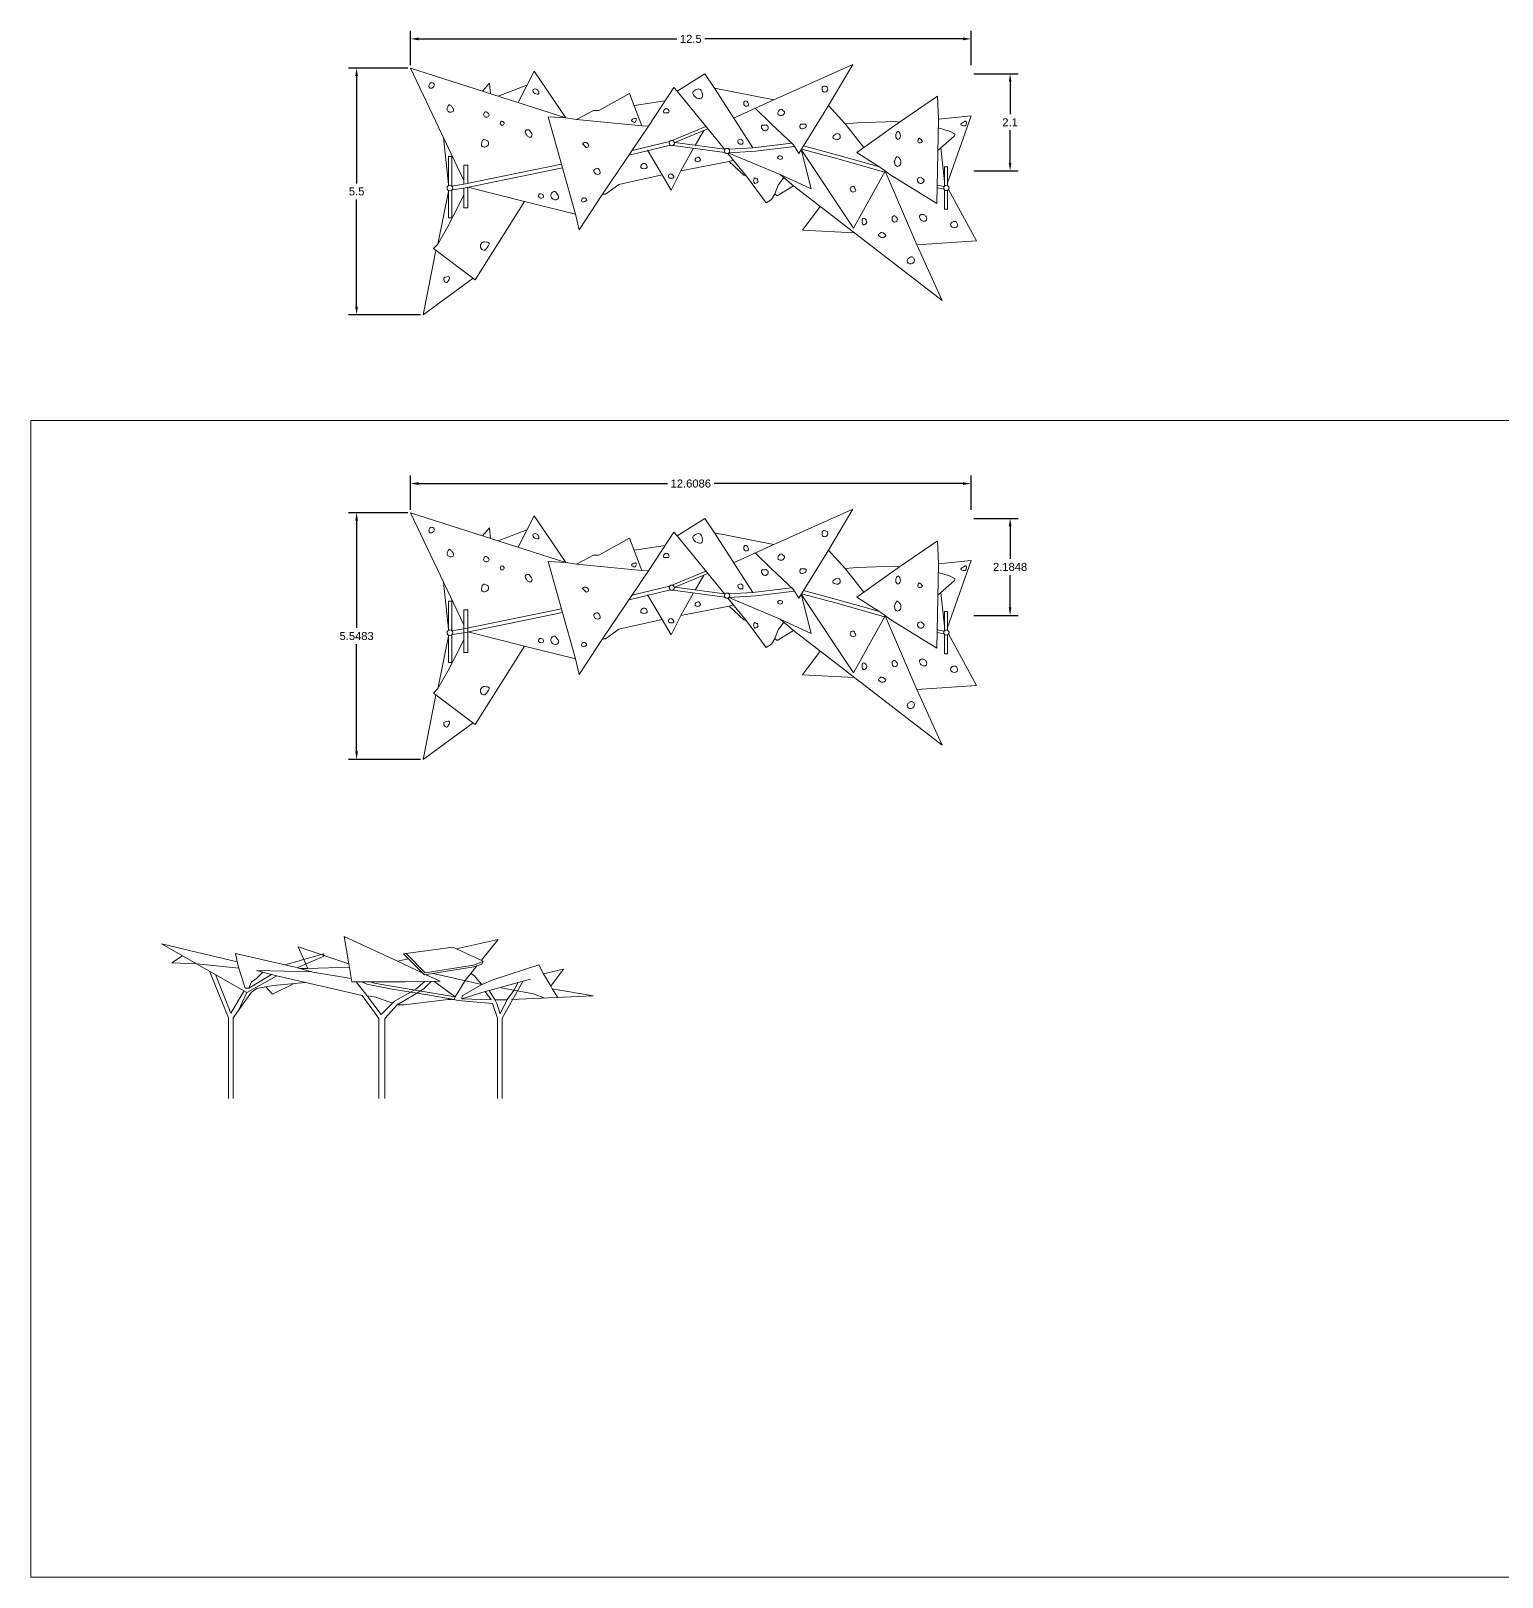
# Model space of a CAD drawing. Header units: metres. Extents: x -438 to -108, y 54494 to 54569.
# Drawn here: x -265.45 to -232.37, y 54526.41 to 54561.18 of the extents above; entities that cross this region are included whole.
import ezdxf

# ---------------------------------------------------------------- set-up
doc = ezdxf.new("R2010")
doc.units = ezdxf.units.M
doc.header["$MEASUREMENT"] = 0
doc.layers.add('text2', color=240, linetype='Continuous', lineweight=9)
doc.styles.get("Standard").update_dxf_attribs({"font": 'arial.ttf'})
doc.dimstyles.get("Standard").update_dxf_attribs({"dimtxt": 0.18, "dimasz": 0.18, "dimexe": 0.18, "dimexo": 0.0625, "dimgap": 0.09, "dimtad": 0, "dimtih": 1, "dimtoh": 1, "dimdec": 4, "dimzin": 0, "dimdsep": 46, "dimtxsty": 'Standard', "dimcen": 0.09, "dimadec": 0, "dimazin": 0, "dimtfac": 1, "dimtdec": 4, "dimtofl": 0, "dimtmove": 0, "dimatfit": 3, "dimfxl": 1, "dimtolj": 1, "dimtzin": 0, "dimarcsym": 0})
picture_1 = doc.add_image_def('image4.jpeg', size_in_pixel=(1536, 1024))

# ---------------------------------------------------------------- blocks, each defined once
blk = doc.blocks.new('*D58')
at = {"layer": 'Defpoints', "color": 0, "transparency": 16777216}
for p in [(-256.915, 54550.345), (-258.127, 54544.797), (-256.631, 54544.797)]:
    blk.add_point(p, dxfattribs=at)
at = {"layer": 'text2', "color": 0, "lineweight": -2, "transparency": 16777216}
for p, q in [((-256.978, 54550.345), (-258.307, 54550.345)), ((-258.127, 54550.165), (-258.127, 54547.753)), ((-258.127, 54544.977), (-258.127, 54547.389)), ((-256.693, 54544.797), (-258.307, 54544.797))]:
    blk.add_line(p, q, dxfattribs=at)
at = {"layer": 'text2', "color": 0, "transparency": 16777216}
for points in [[(-258.157, 54550.165), (-258.097, 54550.165), (-258.127, 54550.345)], [(-258.157, 54544.977), (-258.097, 54544.977), (-258.127, 54544.797)]]:
    blk.add_solid(points, dxfattribs=at)
at = {"layer": 'text2', "color": 0, "transparency": 16777216, "insert": (-258.127, 54547.571), "char_height": 0.18, "attachment_point": 5}
blk.add_mtext('\\A1;5.5483', dxfattribs=at)
blk = doc.blocks.new('*D59')
at = {"layer": 'Defpoints', "color": 0, "transparency": 16777216}
for p in [(-244.306, 54551.001), (-256.915, 54550.345), (-244.306, 54550.345)]:
    blk.add_point(p, dxfattribs=at)
at = {"layer": 'text2', "color": 0, "lineweight": -2, "transparency": 16777216}
for p, q in [((-256.915, 54550.407), (-256.915, 54551.181)), ((-244.306, 54550.407), (-244.306, 54551.181)), ((-256.735, 54551.001), (-251.136, 54551.001)), ((-244.486, 54551.001), (-250.086, 54551.001))]:
    blk.add_line(p, q, dxfattribs=at)
at = {"layer": 'text2', "color": 0, "transparency": 16777216}
for points in [[(-256.735, 54551.031), (-256.735, 54550.971), (-256.915, 54551.001)], [(-244.486, 54551.031), (-244.486, 54550.971), (-244.306, 54551.001)]]:
    blk.add_solid(points, dxfattribs=at)
at = {"layer": 'text2', "color": 0, "transparency": 16777216, "insert": (-250.611, 54551.001), "char_height": 0.18, "attachment_point": 5}
blk.add_mtext('\\A1;12.6086', dxfattribs=at)
blk = doc.blocks.new('*D60')
at = {"layer": 'Defpoints', "color": 0, "transparency": 16777216}
for p in [(-244.307, 54550.219), (-243.43, 54550.219), (-244.307, 54548.034)]:
    blk.add_point(p, dxfattribs=at)
at = {"layer": 'text2', "color": 0, "lineweight": -2, "transparency": 16777216}
for p, q in [((-244.244, 54550.219), (-243.25, 54550.219)), ((-243.43, 54550.039), (-243.43, 54549.308)), ((-243.43, 54548.214), (-243.43, 54548.944)), ((-244.244, 54548.034), (-243.25, 54548.034))]:
    blk.add_line(p, q, dxfattribs=at)
at = {"layer": 'text2', "color": 0, "transparency": 16777216}
for points in [[(-243.46, 54550.039), (-243.4, 54550.039), (-243.43, 54550.219)], [(-243.46, 54548.214), (-243.4, 54548.214), (-243.43, 54548.034)]]:
    blk.add_solid(points, dxfattribs=at)
at = {"layer": 'text2', "color": 0, "transparency": 16777216, "insert": (-243.43, 54549.126), "char_height": 0.18, "attachment_point": 5}
blk.add_mtext('\\A1;2.1848', dxfattribs=at)
blk = doc.blocks.new('*D61')
at = {"layer": 'Defpoints', "color": 0, "transparency": 16777216}
for p in [(-256.915, 54560.345), (-258.127, 54554.797), (-256.631, 54554.797)]:
    blk.add_point(p, dxfattribs=at)
at = {"layer": 'text2', "color": 0, "lineweight": -2, "transparency": 16777216}
for p, q in [((-256.978, 54560.345), (-258.307, 54560.345)), ((-258.127, 54560.165), (-258.127, 54557.752)), ((-258.127, 54554.977), (-258.127, 54557.389)), ((-256.693, 54554.797), (-258.307, 54554.797))]:
    blk.add_line(p, q, dxfattribs=at)
at = {"layer": 'text2', "color": 0, "transparency": 16777216}
for points in [[(-258.157, 54560.165), (-258.097, 54560.165), (-258.127, 54560.345)], [(-258.157, 54554.977), (-258.097, 54554.977), (-258.127, 54554.797)]]:
    blk.add_solid(points, dxfattribs=at)
at = {"layer": 'text2', "color": 0, "transparency": 16777216, "insert": (-258.127, 54557.571), "char_height": 0.18, "attachment_point": 5}
blk.add_mtext('\\A1;5.5', dxfattribs=at)
blk = doc.blocks.new('*D62')
at = {"layer": 'Defpoints', "color": 0, "transparency": 16777216}
for p in [(-244.306, 54561.001), (-256.915, 54560.345), (-244.306, 54560.345)]:
    blk.add_point(p, dxfattribs=at)
at = {"layer": 'text2', "color": 0, "lineweight": -2, "transparency": 16777216}
for p, q in [((-256.915, 54560.407), (-256.915, 54561.181)), ((-244.306, 54560.407), (-244.306, 54561.181)), ((-256.735, 54561.001), (-250.927, 54561.001)), ((-244.486, 54561.001), (-250.295, 54561.001))]:
    blk.add_line(p, q, dxfattribs=at)
at = {"layer": 'text2', "color": 0, "transparency": 16777216}
for points in [[(-256.735, 54561.031), (-256.735, 54560.971), (-256.915, 54561.001)], [(-244.486, 54561.031), (-244.486, 54560.971), (-244.306, 54561.001)]]:
    blk.add_solid(points, dxfattribs=at)
at = {"layer": 'text2', "color": 0, "transparency": 16777216, "insert": (-250.611, 54561.001), "char_height": 0.18, "attachment_point": 5}
blk.add_mtext('\\A1;12.5', dxfattribs=at)
blk = doc.blocks.new('*D63')
at = {"layer": 'Defpoints', "color": 0, "transparency": 16777216}
for p in [(-244.307, 54560.219), (-243.43, 54560.219), (-244.307, 54558.034)]:
    blk.add_point(p, dxfattribs=at)
at = {"layer": 'text2', "color": 0, "lineweight": -2, "transparency": 16777216}
for p, q in [((-244.244, 54560.219), (-243.25, 54560.219)), ((-243.43, 54560.039), (-243.43, 54559.307)), ((-243.43, 54558.214), (-243.43, 54558.946)), ((-244.244, 54558.034), (-243.25, 54558.034))]:
    blk.add_line(p, q, dxfattribs=at)
at = {"layer": 'text2', "color": 0, "transparency": 16777216}
for points in [[(-243.46, 54560.039), (-243.4, 54560.039), (-243.43, 54560.219)], [(-243.46, 54558.214), (-243.4, 54558.214), (-243.43, 54558.034)]]:
    blk.add_solid(points, dxfattribs=at)
at = {"layer": 'text2', "color": 0, "transparency": 16777216, "insert": (-243.43, 54559.126), "char_height": 0.18, "attachment_point": 5}
blk.add_mtext('\\A1;2.1', dxfattribs=at)

msp = doc.modelspace()

# ---------------------------------------------------------------- linework, layer by layer
at = {"layer": 'text2'}
for points in [[(-256.91511, 54560.34496), (-253.41962, 54559.22653), (-253.81665, 54559.25033)], [(-256.91511, 54560.34496), (-255.71776, 54557.82055), (-255.71776, 54557.73366)], [(-253.41962, 54559.22653), (-254.13745, 54560.27546), (-254.4912, 54559.56939)], [(-253.41962, 54559.22653), (-253.18301, 54559.18563), (-252.80171, 54559.39211), (-252.67671, 54559.39211), (-251.99261, 54559.77623), (-251.70902, 54559.04828), (-251.56341, 54559.03619), (-250.99359, 54559.9071), (-250.91636, 54559.82258), (-250.29302, 54560.21871), (-250.07753, 54559.89118), (-248.74195, 54559.632), (-246.96884, 54560.42397), (-247.5141, 54559.50098), (-247.14163, 54559.08943), (-246.87131, 54559.11312), (-246.01006, 54559.14061), (-245.91901, 54559.12829), (-245.06568, 54559.71405), (-245.04047, 54559.1986), (-244.30647, 54559.27443), (-244.83526, 54557.76751)], [(-255.29461, 54559.82646), (-255.13819, 54560.00826), (-255.11365, 54559.76856)], [(-254.29607, 54559.95885), (-254.94646, 54559.71506)], [(-250.91636, 54559.82258), (-249.85322, 54558.5183)], [(-250.07753, 54559.89118), (-249.21886, 54558.55168)], [(-251.88737, 54559.50609), (-251.19133, 54559.60487)], [(-248.74195, 54559.632), (-249.64813, 54559.22133)], [(-247.5141, 54559.50098), (-248.18515, 54558.42408), (-248.30197, 54558.61731), (-248.80553, 54559.0883), (-249.15984, 54559.44262)], [(-253.81665, 54559.25033), (-253.20282, 54557.05837)], [(-253.18301, 54559.18563), (-251.70902, 54559.04828)], [(-247.14163, 54559.08943), (-246.72017, 54558.55906)], [(-245.91901, 54559.12829), (-246.87931, 54558.44599), (-246.29043, 54558.0722), (-246.13852, 54557.95076), (-245.07688, 54557.29605), (-245.04047, 54559.1986)], [(-256.17493, 54558.78441), (-256.05708, 54557.72381), (-256.05708, 54557.70479)], [(-251.56341, 54559.03619), (-252.59377, 54557.50855)], [(-251.03091, 54558.71776), (-250.27315, 54559.03348)], [(-250.9684, 54558.66837), (-250.22725, 54558.97717)], [(-250.50966, 54558.60664), (-250.31884, 54558.93901)], [(-245.04423, 54559.00196), (-244.79035, 54558.92278), (-244.66394, 54558.85962), (-244.69002, 54558.81115), (-245.05396, 54558.49361)], [(-251.99931, 54558.38991), (-251.07026, 54558.60922)], [(-251.92946, 54558.49347), (-251.08765, 54558.69219)], [(-251.25771, 54557.94268), (-251.58718, 54558.49837)], [(-251.01604, 54558.60452), (-249.84502, 54558.44693)], [(-250.9684, 54558.66837), (-249.85322, 54558.5183)], [(-250.83844, 54558.03394), (-250.5471, 54558.54142)], [(-249.85322, 54558.5183), (-249.8398, 54558.519)], [(-249.77619, 54558.4238), (-249.36165, 54557.91524)], [(-249.75663, 54558.43527), (-248.60149, 54557.95035), (-248.30445, 54557.69611)], [(-249.75607, 54558.52341), (-249.21886, 54558.55168), (-248.34691, 54558.65934)], [(-249.75063, 54558.44139), (-249.15096, 54558.47295), (-248.27973, 54558.58052)], [(-248.60149, 54557.95035), (-247.9063, 54557.63103), (-248.12809, 54558.51564)], [(-246.23696, 54558.02946), (-246.94844, 54556.74265), (-248.12809, 54558.51564)], [(-248.12433, 54558.52169), (-247.32377, 54558.30888), (-246.25236, 54558.00161)], [(-248.07829, 54558.59557), (-247.30161, 54558.3891), (-246.36778, 54558.12129)], [(-244.99079, 54558.54872), (-244.9052, 54557.7921)], [(-255.71776, 54557.64741), (-255.71776, 54557.48903), (-255.94389, 54557.04764), (-256.07168, 54556.78229), (-256.29749, 54556.38866), (-256.40035, 54556.2858), (-255.46156, 54555.58501), (-254.35129, 54557.34606), (-253.20282, 54557.05837), (-253.11893, 54556.70593), (-252.59377, 54557.50855), (-252.52654, 54557.50855), (-252.23002, 54557.72561), (-251.25771, 54557.94268), (-251.05393, 54557.59636), (-250.83844, 54558.03394), (-249.74985, 54558.2461), (-249.41595, 54557.93965), (-249.36165, 54557.91524), (-248.91598, 54557.31373), (-248.7974, 54557.38788)], [(-256.05708, 54557.70479), (-256.05708, 54558.35712), (-255.98713, 54558.35712), (-255.98713, 54557.69595)], [(-255.71776, 54557.73366), (-253.51712, 54558.18074)], [(-255.71776, 54557.82055), (-255.71776, 54558.16343), (-255.62836, 54558.16343), (-255.62836, 54557.75182)], [(-255.71776, 54557.64741), (-253.49427, 54558.09914)], [(-249.74985, 54558.2461), (-249.65489, 54558.27498)], [(-245.52938, 54556.37285), (-246.23696, 54558.02946)], [(-244.9052, 54557.6915), (-244.9052, 54558.12446), (-244.83526, 54558.12446), (-244.83526, 54557.70204)], [(-255.71776, 54557.73366), (-255.98278, 54557.69184)], [(-248.66846, 54557.4685), (-248.71761, 54557.51765), (-248.64559, 54557.71132), (-248.52206, 54557.88236)], [(-248.66846, 54557.4685), (-248.30445, 54557.69611), (-244.95716, 54555.11857)], [(-244.9108, 54557.68494), (-245.06887, 54557.71415)], [(-256.05708, 54557.59024), (-256.05708, 54557.56754), (-256.30118, 54556.38497)], [(-256.05708, 54557.59024), (-256.05708, 54556.97433), (-255.98713, 54556.97433), (-255.98713, 54557.59908)], [(-255.71776, 54557.64741), (-255.98023, 54557.606)], [(-255.62836, 54557.66558), (-255.62836, 54557.19862), (-255.71776, 54557.19862), (-255.71776, 54557.48903)], [(-254.35129, 54557.34606), (-255.62836, 54557.66558)], [(-248.7974, 54557.38788), (-248.71761, 54557.51765)], [(-244.81338, 54557.61806), (-244.18937, 54556.45712), (-245.52938, 54556.37285), (-244.95716, 54555.11857)], [(-244.91455, 54557.62069), (-245.07011, 54557.64944)], [(-244.9052, 54557.60836), (-244.9052, 54557.1754), (-244.83526, 54557.1754), (-244.83526, 54557.59782)], [(-247.70479, 54557.23435), (-248.09764, 54556.70038), (-246.93411, 54556.6409)], [(-256.34711, 54556.24606), (-256.63071, 54554.79669), (-255.50565, 54555.61793)], [(-253.41962, 54549.22653), (-253.18301, 54549.18563), (-252.80171, 54549.39211), (-252.67671, 54549.39211), (-251.99261, 54549.77623), (-251.70902, 54549.04828), (-251.56341, 54549.03619), (-250.99359, 54549.9071), (-250.91636, 54549.82258), (-250.29302, 54550.21871), (-250.07753, 54549.89118), (-248.74195, 54549.632), (-246.96884, 54550.42397), (-247.5141, 54549.50098), (-247.14163, 54549.08943), (-246.87131, 54549.11312), (-246.01006, 54549.14061), (-245.91901, 54549.12829), (-245.06568, 54549.71405), (-245.04047, 54549.1986), (-244.30647, 54549.27443), (-244.83526, 54547.76751)], [(-256.91511, 54550.34496), (-253.41962, 54549.22653), (-253.81665, 54549.25033)], [(-256.91511, 54550.34496), (-255.71776, 54547.82055), (-255.71776, 54547.48903), (-255.94389, 54547.04764), (-256.07168, 54546.78229), (-256.29749, 54546.38866), (-256.40035, 54546.2858), (-255.46156, 54545.58501), (-254.35129, 54547.34606), (-253.20282, 54547.05837), (-253.11893, 54546.70593), (-252.59377, 54547.50855), (-252.52654, 54547.50855), (-252.23002, 54547.72561), (-251.25771, 54547.94268), (-251.05393, 54547.59636), (-250.83844, 54548.03394), (-249.74985, 54548.2461), (-249.41595, 54547.93965), (-249.36165, 54547.91524), (-248.91598, 54547.31373), (-248.7974, 54547.38788)], [(-253.41962, 54549.22653), (-254.13745, 54550.27546), (-254.4912, 54549.56939)], [(-255.29461, 54549.82646), (-255.13819, 54550.00826), (-255.11365, 54549.76856)], [(-254.29607, 54549.95885), (-254.94646, 54549.71506)], [(-250.91636, 54549.82258), (-249.85322, 54548.5183)], [(-250.07753, 54549.89118), (-249.21886, 54548.55168)], [(-251.88737, 54549.50609), (-251.19133, 54549.60487)], [(-248.74195, 54549.632), (-249.64813, 54549.22133)], [(-247.5141, 54549.50098), (-248.18515, 54548.42408), (-248.30197, 54548.61731), (-248.80553, 54549.0883), (-249.15984, 54549.44262)], [(-253.81665, 54549.25033), (-253.20282, 54547.05837)], [(-253.18301, 54549.18563), (-251.70902, 54549.04828)], [(-251.56341, 54549.03619), (-252.59377, 54547.50855)], [(-251.03091, 54548.71776), (-250.27315, 54549.03348)], [(-247.14163, 54549.08943), (-246.72017, 54548.55906)], [(-245.91901, 54549.12829), (-246.87931, 54548.44599), (-246.29043, 54548.0722), (-246.13852, 54547.95076), (-245.07688, 54547.29605), (-245.04047, 54549.1986)], [(-245.04423, 54549.00196), (-244.79035, 54548.92278), (-244.66394, 54548.85962), (-244.69002, 54548.81115), (-245.05396, 54548.49361)], [(-256.17493, 54548.78441), (-256.05708, 54547.72381), (-256.05708, 54547.70479)], [(-251.92946, 54548.49347), (-251.08765, 54548.69219)], [(-250.9684, 54548.66837), (-250.22725, 54548.97717)], [(-250.9684, 54548.66837), (-249.85322, 54548.5183)], [(-250.50966, 54548.60664), (-250.31884, 54548.93901)], [(-249.75607, 54548.52341), (-249.21886, 54548.55168), (-248.34691, 54548.65934)], [(-256.05708, 54547.70479), (-256.05708, 54548.35712), (-255.98713, 54548.35712), (-255.98713, 54547.69595)], [(-251.99931, 54548.38991), (-251.07026, 54548.60922)], [(-251.25771, 54547.94268), (-251.58718, 54548.49837)], [(-251.01604, 54548.60452), (-249.84502, 54548.44693)], [(-250.83844, 54548.03394), (-250.5471, 54548.54142)], [(-249.85322, 54548.5183), (-249.8398, 54548.519)], [(-249.77619, 54548.4238), (-249.36165, 54547.91524)], [(-249.75663, 54548.43527), (-248.60149, 54547.95035), (-248.30445, 54547.69611)], [(-249.75063, 54548.44139), (-249.15096, 54548.47295), (-248.27973, 54548.58052)], [(-248.60149, 54547.95035), (-247.9063, 54547.63103), (-248.12809, 54548.51564)], [(-246.23696, 54548.02946), (-246.94844, 54546.74265), (-248.12809, 54548.51564)], [(-248.12433, 54548.52169), (-247.32377, 54548.30888), (-246.25236, 54548.00161)], [(-248.07829, 54548.59557), (-247.30161, 54548.3891), (-246.36778, 54548.12129)], [(-244.99079, 54548.54872), (-244.9052, 54547.7921)], [(-255.71776, 54547.73366), (-253.51712, 54548.18074)], [(-255.71776, 54547.82055), (-255.71776, 54548.16343), (-255.62836, 54548.16343), (-255.62836, 54547.19862), (-255.71776, 54547.19862), (-255.71776, 54547.48903)], [(-255.71776, 54547.64741), (-253.49427, 54548.09914)], [(-249.74985, 54548.2461), (-249.65489, 54548.27498)], [(-245.52938, 54546.37285), (-246.23696, 54548.02946)], [(-244.9052, 54547.6915), (-244.9052, 54548.12446), (-244.83526, 54548.12446), (-244.83526, 54547.70204)], [(-256.05708, 54547.59024), (-256.05708, 54547.56754), (-256.30118, 54546.38497)], [(-256.05708, 54547.59024), (-256.05708, 54546.97433), (-255.98713, 54546.97433), (-255.98713, 54547.59908)], [(-255.71776, 54547.73366), (-255.98278, 54547.69184)], [(-255.71776, 54547.64741), (-255.98023, 54547.606)], [(-254.35129, 54547.34606), (-255.62836, 54547.66558)], [(-248.66846, 54547.4685), (-248.71761, 54547.51765), (-248.64559, 54547.71132), (-248.52206, 54547.88236)], [(-248.66846, 54547.4685), (-248.30445, 54547.69611), (-244.95716, 54545.11857)], [(-244.81338, 54547.61806), (-244.18937, 54546.45712), (-245.52938, 54546.37285), (-244.95716, 54545.11857)], [(-244.91455, 54547.62069), (-245.07011, 54547.64944)], [(-244.9108, 54547.68494), (-245.06887, 54547.71415)], [(-244.9052, 54547.60836), (-244.9052, 54547.1754), (-244.83526, 54547.1754), (-244.83526, 54547.59782)], [(-248.7974, 54547.38788), (-248.71761, 54547.51765)], [(-247.70479, 54547.23435), (-248.09764, 54546.70038), (-246.93411, 54546.6409)], [(-256.34711, 54546.24606), (-256.63071, 54544.79669), (-255.50565, 54545.61793)], [(-256.95817, 54540.31112), (-257.20947, 54540.25716), (-258.41059, 54540.81801), (-258.30365, 54540.19781), (-259.44347, 54540.58337), (-259.22474, 54540.09745), (-259.40688, 54540.09745), (-259.50824, 54540.12547), (-260.84798, 54540.4302), (-260.81647, 54540.24699), (-262.51817, 54540.65238)], [(-262.51817, 54540.65238), (-260.59872, 54539.55875), (-259.92089, 54539.92677), (-258.00381, 54539.48765), (-257.62415, 54538.97034), (-257.62415, 54537.16802)], [(-255.31973, 54540.27927), (-254.94442, 54540.74354), (-255.88996, 54540.5405)], [(-262.03899, 54540.37936), (-262.28384, 54540.22153), (-261.71758, 54540.19623)], [(-259.74476, 54540.17927), (-258.86391, 54540.42556), (-258.86391, 54540.37503), (-259.46474, 54540.11345)], [(-257.0144, 54540.42975), (-256.58271, 54539.99806), (-255.49859, 54540.17188), (-255.28545, 54540.25218)], [(-261.71758, 54540.19623), (-260.77881, 54540.0999), (-260.63495, 54539.65397), (-260.54784, 54539.65397), (-260.03919, 54539.9619), (-259.92089, 54539.92677)], [(-261.43187, 54540.03344), (-261.0103, 54538.98683), (-261.0103, 54537.16802)], [(-261.30033, 54539.9585), (-260.95247, 54539.08894), (-260.65753, 54539.59226)], [(-260.81647, 54540.24699), (-260.77881, 54540.0999)], [(-260.54784, 54539.65397), (-260.48894, 54539.79749), (-260.38431, 54539.86568), (-260.23666, 54540.01333)], [(-259.1315, 54540.02133), (-260.37799, 54540.05013), (-260.03919, 54539.9619)], [(-259.40688, 54540.09745), (-259.11111, 54540.0157), (-258.24727, 54539.87082)], [(-259.22474, 54540.09745), (-258.29047, 54540.12135)], [(-258.2342, 54539.795), (-258.30365, 54540.19781)], [(-257.20947, 54540.25716), (-256.63682, 54539.98976)], [(-256.56498, 54539.95622), (-256.25115, 54539.80968), (-257.03137, 54539.79183)], [(-256.40609, 54539.98169), (-255.31012, 54539.73835)], [(-255.55762, 54539.985), (-255.689, 54539.82248)], [(-254.64428, 54539.39661), (-252.808, 54539.47771), (-253.72556, 54539.63503), (-253.75528, 54539.69698), (-253.47625, 54540.07725), (-253.9249, 54539.97561), (-254.02756, 54540.17983), (-255.03881, 54539.84936), (-255.31012, 54539.73835), (-255.42169, 54539.86008), (-255.47631, 54539.93103), (-255.55762, 54539.985), (-255.42105, 54540.15393)], [(-253.9249, 54539.97561), (-253.75528, 54539.69698), (-253.72556, 54539.63503), (-253.6006, 54539.44271)], [(-260.48987, 54539.5606), (-260.37412, 54539.6416)], [(-260.37412, 54539.6416), (-260.00366, 54539.71474), (-259.27747, 54539.77939)], [(-260.17226, 54539.68145), (-260.01976, 54539.51601), (-259.53221, 54539.75671)], [(-257.03137, 54539.79183), (-258.2342, 54539.795)], [(-258.13804, 54539.79475), (-257.8997, 54539.48666), (-257.57174, 54539.06144), (-257.27143, 54539.36175), (-256.79786, 54539.62833), (-256.59099, 54539.80191)], [(-258.00609, 54539.7944), (-257.89455, 54539.74243), (-257.3301, 54539.6307), (-256.52903, 54539.50342), (-255.93064, 54539.3952), (-255.91118, 54539.45919), (-257.07821, 54539.65615), (-257.73436, 54539.76689), (-257.82944, 54539.79394)], [(-257.21627, 54539.27658), (-256.81261, 54539.521), (-256.61576, 54539.64019), (-256.45084, 54539.80511)], [(-256.39167, 54539.80646), (-255.91118, 54539.45919), (-255.689, 54539.82248)], [(-255.31012, 54539.73835), (-255.75521, 54539.47941), (-255.758, 54539.41652)], [(-255.23458, 54539.57777), (-255.14718, 54539.6038)], [(-255.14718, 54539.6038), (-254.21659, 54539.85152)], [(-254.89472, 54539.07506), (-254.97242, 54539.30712), (-255.01172, 54539.38299), (-255.14718, 54539.6038)], [(-254.89472, 54539.07506), (-254.74046, 54539.39606), (-254.59198, 54539.59923), (-254.50342, 54539.76954)], [(-254.87347, 54539.66378), (-254.1514, 54539.52199), (-253.89435, 54539.42973)], [(-254.39098, 54539.80168), (-254.85013, 54538.97769), (-254.85013, 54537.16802)], [(-260.48987, 54539.5606), (-260.90169, 54538.98225), (-260.90169, 54537.16802)], [(-260.7935, 54539.13419), (-260.59872, 54539.55875)], [(-257.89261, 54539.47746), (-257.69406, 54539.44958), (-257.31885, 54539.31433)], [(-257.49446, 54537.16802), (-257.49446, 54538.96874), (-257.21627, 54539.27658), (-257.05442, 54539.27658), (-256.07138, 54539.3952), (-255.93064, 54539.3952), (-255.85279, 54539.37252), (-255.07444, 54539.30928), (-254.95495, 54538.97882), (-254.95495, 54537.16802)], [(-255.01598, 54539.38992), (-254.74341, 54539.38992)]]:
    msp.add_lwpolyline(points, dxfattribs=at)
for points in [[(-257.0692, 54540.42215), (-256.59798, 54539.95092), (-255.4872, 54540.12901), (-255.30915, 54540.1961), (-255.28142, 54540.26173), (-255.96589, 54540.57528)], [(-255.23458, 54539.57777), (-255.09767, 54539.38721), (-255.758, 54539.41652)]]:
    msp.add_lwpolyline(points, close=True, dxfattribs=at)
for centre, radius in [((-251.03863, 54558.65915), 0.05911), ((-249.79575, 54558.47959), 0.05911), ((-256.02878, 54557.64752), 0.06388), ((-244.86317, 54557.64993), 0.05911), ((-251.03863, 54548.65915), 0.05911), ((-249.79575, 54548.47959), 0.05911), ((-256.02878, 54547.64752), 0.06388), ((-244.86317, 54547.64993), 0.05911)]:
    msp.add_circle(centre, radius, dxfattribs=at)
for points in [[(-256.43848, 54560.01866), (-256.38871, 54559.99525), (-256.40774, 54559.91333), (-256.47069, 54559.89285), (-256.50144, 54559.9499), (-256.46484, 54560.00988), (-256.43848, 54560.01866)], [(-254.07472, 54559.8658), (-254.0323, 54559.82338), (-254.0323, 54559.77077), (-254.11562, 54559.77077), (-254.15344, 54559.8086), (-254.15344, 54559.86274), (-254.10846, 54559.875), (-254.07472, 54559.8658)], [(-250.50832, 54559.85566), (-250.56467, 54559.79931), (-250.50169, 54559.69163), (-250.37236, 54559.67009), (-250.35412, 54559.7811), (-250.41713, 54559.87223), (-250.50832, 54559.85566)], [(-247.62132, 54559.94208), (-247.54783, 54559.91941), (-247.53162, 54559.87081), (-247.5959, 54559.80653), (-247.6559, 54559.83733), (-247.6559, 54559.89889), (-247.6559, 54559.91833), (-247.62132, 54559.94208)], [(-256.04174, 54559.52418), (-256.0842, 54559.45688), (-256.0842, 54559.39105), (-256.02417, 54559.35301), (-255.94658, 54559.3852), (-255.96854, 54559.45688), (-256.01683, 54559.50517), (-256.04174, 54559.52418)], [(-251.16326, 54559.43315), (-251.1102, 54559.4083), (-251.1102, 54559.34037), (-251.16989, 54559.34037), (-251.21632, 54559.34037), (-251.21632, 54559.3967), (-251.18482, 54559.4282), (-251.16326, 54559.43315)], [(-249.41584, 54559.57763), (-249.41584, 54559.52243), (-249.38186, 54559.48845), (-249.31918, 54559.50439), (-249.31918, 54559.55109), (-249.37705, 54559.60896), (-249.4084, 54559.59355), (-249.41584, 54559.57763)], [(-248.54056, 54559.3938), (-248.50474, 54559.35799), (-248.52665, 54559.29868), (-248.58976, 54559.27624), (-248.64751, 54559.30296), (-248.64751, 54559.36174), (-248.59459, 54559.41467), (-248.55767, 54559.41467), (-248.54056, 54559.3938)], [(-255.16165, 54559.32633), (-255.14555, 54559.28683), (-255.19091, 54559.24146), (-255.2612, 54559.26488), (-255.2612, 54559.33071), (-255.23047, 54559.36145), (-255.16165, 54559.32633)], [(-254.88521, 54559.14439), (-254.89479, 54559.09986), (-254.85074, 54559.05581), (-254.80813, 54559.09842), (-254.85731, 54559.14759), (-254.88521, 54559.14439)], [(-251.90545, 54559.20463), (-251.94376, 54559.16632), (-251.91706, 54559.13962), (-251.8762, 54559.123), (-251.84445, 54559.15476), (-251.84445, 54559.21269), (-251.87116, 54559.21269), (-251.90545, 54559.20463)], [(-248.91516, 54559.06631), (-248.86979, 54559.02093), (-248.92357, 54558.93695), (-249.0093, 54558.98063), (-249.0093, 54559.05959), (-248.96559, 54559.05959), (-248.91516, 54559.06631)], [(-248.03978, 54559.08048), (-248.15208, 54559.06445), (-248.15208, 54558.99819), (-248.06545, 54558.98322), (-248.01947, 54559.0292), (-248.01947, 54559.07086), (-248.03978, 54559.08048)], [(-244.46292, 54559.13611), (-244.51406, 54559.10471), (-244.53855, 54559.08021), (-244.50848, 54559.05013), (-244.42776, 54559.05999), (-244.41125, 54559.10896), (-244.4235, 54559.1409), (-244.45067, 54559.14782), (-244.46292, 54559.13611)], [(-255.24841, 54558.73952), (-255.18169, 54558.70625), (-255.16393, 54558.6334), (-255.22466, 54558.57267), (-255.30132, 54558.5839), (-255.30132, 54558.69971), (-255.26582, 54558.73521), (-255.24841, 54558.73952)], [(-254.25541, 54558.95405), (-254.21407, 54558.91272), (-254.18037, 54558.84847), (-254.19875, 54558.79797), (-254.26, 54558.79797), (-254.30669, 54558.84466), (-254.33657, 54558.92039), (-254.30289, 54558.95406), (-254.25541, 54558.95405)], [(-249.48324, 54558.74443), (-249.55682, 54558.70767), (-249.50742, 54558.63519), (-249.44434, 54558.64674), (-249.44434, 54558.71187), (-249.48324, 54558.74443)], [(-247.38643, 54558.8335), (-247.42027, 54558.79966), (-247.36406, 54558.74346), (-247.2543, 54558.77785), (-247.27396, 54558.8586), (-247.35695, 54558.8586), (-247.38643, 54558.8335)], [(-245.90116, 54558.85644), (-245.90116, 54558.79143), (-245.9539, 54558.73869), (-246.00315, 54558.81954), (-245.98381, 54558.89159), (-245.95392, 54558.92148), (-245.90116, 54558.85644)], [(-245.49672, 54558.74223), (-245.49672, 54558.67194), (-245.43165, 54558.67194), (-245.40089, 54558.7027), (-245.43339, 54558.73521), (-245.46504, 54558.76685), (-245.49672, 54558.74223)], [(-253.00657, 54558.67464), (-252.93255, 54558.65153), (-252.91251, 54558.58836), (-252.96493, 54558.56216), (-253.02813, 54558.62536), (-253.04431, 54558.64154), (-253.00657, 54558.67464)], [(-248.62035, 54558.37237), (-248.65841, 54558.33431), (-248.61791, 54558.2938), (-248.55526, 54558.31345), (-248.55526, 54558.35641), (-248.59456, 54558.37114), (-248.62035, 54558.37237)], [(-252.75677, 54558.08296), (-252.78914, 54558.05059), (-252.75369, 54557.96893), (-252.66117, 54557.96893), (-252.66117, 54558.04598), (-252.70587, 54558.09067), (-252.75677, 54558.08296)], [(-251.68275, 54558.19945), (-251.73441, 54558.14779), (-251.73441, 54558.10908), (-251.59415, 54558.10908), (-251.62922, 54558.18839), (-251.68275, 54558.19945)], [(-250.48, 54558.32973), (-250.511, 54558.29873), (-250.511, 54558.26659), (-250.43202, 54558.24437), (-250.39225, 54558.28414), (-250.41213, 54558.32272), (-250.43085, 54558.34143), (-250.48, 54558.32973)], [(-245.97665, 54558.36024), (-246.0171, 54558.28996), (-245.9872, 54558.13708), (-245.90807, 54558.16344), (-245.88697, 54558.23021), (-245.9239, 54558.32334), (-245.94324, 54558.34268), (-245.97665, 54558.36024)], [(-251.03681, 54557.9582), (-251.00892, 54557.93031), (-250.99613, 54557.88155), (-251.04959, 54557.86646), (-251.10305, 54557.88504), (-251.10305, 54557.94194), (-251.08272, 54557.96227), (-251.0554, 54557.96227), (-251.03681, 54557.9582)], [(-249.11191, 54557.83231), (-249.09974, 54557.79206), (-249.12634, 54557.76546), (-249.16815, 54557.75104), (-249.19703, 54557.80041), (-249.19703, 54557.83687), (-249.18715, 54557.86117), (-249.17461, 54557.87371), (-249.13623, 54557.85661), (-249.11799, 54557.85661), (-249.11191, 54557.83231)], [(-246.91881, 54557.63785), (-246.90234, 54557.58927), (-246.96036, 54557.55715), (-247.02309, 54557.60024), (-247.01133, 54557.65979), (-246.9439, 54557.68408), (-246.91881, 54557.63785)], [(-245.40149, 54557.85909), (-245.36633, 54557.82393), (-245.40676, 54557.75717), (-245.47183, 54557.75717), (-245.507, 54557.86085), (-245.42611, 54557.88369), (-245.40149, 54557.85909)], [(-254.01387, 54557.51616), (-254.03891, 54557.46839), (-253.99339, 54557.42287), (-253.92281, 54557.45019), (-253.95468, 54557.51047), (-254.01387, 54557.51616)], [(-253.62801, 54557.53322), (-253.58476, 54557.42403), (-253.6206, 54557.38819), (-253.68947, 54557.38819), (-253.75777, 54557.50023), (-253.66443, 54557.56734), (-253.62801, 54557.53322)], [(-253.03325, 54557.42581), (-253.0643, 54557.39476), (-253.0643, 54557.34513), (-252.98512, 54557.34513), (-252.95253, 54557.37772), (-252.99985, 54557.42505), (-253.03325, 54557.42581)], [(-246.08132, 54556.9909), (-246.08132, 54556.92611), (-246.04283, 54556.88762), (-245.99621, 54556.88762), (-245.96784, 54556.96863), (-245.99822, 54556.99901), (-246.0195, 54557.02028), (-246.04687, 54557.02028), (-246.08132, 54556.9909)], [(-245.35129, 54557.03463), (-245.30752, 54556.99086), (-245.30752, 54556.93014), (-245.38266, 54556.90141), (-245.4441, 54556.9419), (-245.46501, 54557.01112), (-245.42646, 54557.04967), (-245.37613, 54557.04967), (-245.35129, 54557.03463)], [(-246.67932, 54556.94581), (-246.65525, 54556.86984), (-246.70401, 54556.82108), (-246.73127, 54556.82108), (-246.75534, 54556.87237), (-246.75534, 54556.93948), (-246.72494, 54556.96988), (-246.67932, 54556.94581)], [(-246.3499, 54556.63308), (-246.39169, 54556.59129), (-246.34548, 54556.54507), (-246.25994, 54556.54507), (-246.22352, 54556.58149), (-246.26879, 54556.62676), (-246.33469, 54556.64574), (-246.3499, 54556.63308)], [(-244.73567, 54556.88312), (-244.76835, 54556.8152), (-244.71282, 54556.75967), (-244.61935, 54556.78516), (-244.61935, 54556.85308), (-244.65789, 54556.89163), (-244.69777, 54556.89163), (-244.73567, 54556.88312)], [(-255.24963, 54556.4363), (-255.14927, 54556.40621), (-255.20698, 54556.28837), (-255.2446, 54556.25075), (-255.32741, 54556.28587), (-255.32741, 54556.39368), (-255.28979, 54556.43129), (-255.24963, 54556.4363)], [(-245.69253, 54556.08326), (-245.73574, 54556.04006), (-245.73574, 54555.97695), (-245.70617, 54555.94738), (-245.63535, 54555.94738), (-245.58866, 54555.99407), (-245.58866, 54556.05136), (-245.63393, 54556.09664), (-245.66195, 54556.09664), (-245.69253, 54556.08326)], [(-256.12618, 54555.64604), (-256.03741, 54555.64604), (-256.05802, 54555.57159), (-256.10794, 54555.52167), (-256.16422, 54555.62386), (-256.12618, 54555.64604)], [(-256.43848, 54550.01866), (-256.38871, 54549.99525), (-256.40774, 54549.91333), (-256.47069, 54549.89285), (-256.50144, 54549.9499), (-256.46484, 54550.00988), (-256.43848, 54550.01866)], [(-254.07472, 54549.8658), (-254.0323, 54549.82338), (-254.0323, 54549.77077), (-254.11562, 54549.77077), (-254.15344, 54549.8086), (-254.15344, 54549.86274), (-254.10846, 54549.875), (-254.07472, 54549.8658)], [(-250.50832, 54549.85566), (-250.56467, 54549.79931), (-250.50169, 54549.69163), (-250.37236, 54549.67009), (-250.35412, 54549.7811), (-250.41713, 54549.87223), (-250.50832, 54549.85566)], [(-247.62132, 54549.94208), (-247.54783, 54549.91941), (-247.53162, 54549.87081), (-247.5959, 54549.80653), (-247.6559, 54549.83733), (-247.6559, 54549.89889), (-247.6559, 54549.91833), (-247.62132, 54549.94208)], [(-256.04174, 54549.52418), (-256.0842, 54549.45688), (-256.0842, 54549.39105), (-256.02417, 54549.35301), (-255.94658, 54549.3852), (-255.96854, 54549.45688), (-256.01683, 54549.50517), (-256.04174, 54549.52418)], [(-255.16165, 54549.32633), (-255.14555, 54549.28683), (-255.19091, 54549.24146), (-255.2612, 54549.26488), (-255.2612, 54549.33071), (-255.23047, 54549.36145), (-255.16165, 54549.32633)], [(-251.16326, 54549.43315), (-251.1102, 54549.4083), (-251.1102, 54549.34037), (-251.16989, 54549.34037), (-251.21632, 54549.34037), (-251.21632, 54549.3967), (-251.18482, 54549.4282), (-251.16326, 54549.43315)], [(-249.41584, 54549.57763), (-249.41584, 54549.52243), (-249.38186, 54549.48845), (-249.31918, 54549.50439), (-249.31918, 54549.55109), (-249.37705, 54549.60896), (-249.4084, 54549.59355), (-249.41584, 54549.57763)], [(-248.54056, 54549.3938), (-248.50474, 54549.35799), (-248.52665, 54549.29868), (-248.58976, 54549.27624), (-248.64751, 54549.30296), (-248.64751, 54549.36174), (-248.59459, 54549.41467), (-248.55767, 54549.41467), (-248.54056, 54549.3938)], [(-254.88521, 54549.14439), (-254.89479, 54549.09986), (-254.85074, 54549.05581), (-254.80813, 54549.09842), (-254.85731, 54549.14759), (-254.88521, 54549.14439)], [(-251.90545, 54549.20463), (-251.94376, 54549.16632), (-251.91706, 54549.13962), (-251.8762, 54549.123), (-251.84445, 54549.15476), (-251.84445, 54549.21269), (-251.87116, 54549.21269), (-251.90545, 54549.20463)], [(-248.91516, 54549.06631), (-248.86979, 54549.02093), (-248.92357, 54548.93695), (-249.0093, 54548.98063), (-249.0093, 54549.05959), (-248.96559, 54549.05959), (-248.91516, 54549.06631)], [(-248.03978, 54549.08048), (-248.15208, 54549.06445), (-248.15208, 54548.99819), (-248.06545, 54548.98322), (-248.01947, 54549.0292), (-248.01947, 54549.07086), (-248.03978, 54549.08048)], [(-244.46292, 54549.13611), (-244.51406, 54549.10471), (-244.53855, 54549.08021), (-244.50848, 54549.05013), (-244.42776, 54549.05999), (-244.41125, 54549.10896), (-244.4235, 54549.1409), (-244.45067, 54549.14782), (-244.46292, 54549.13611)], [(-255.24841, 54548.73952), (-255.18169, 54548.70625), (-255.16393, 54548.6334), (-255.22466, 54548.57267), (-255.30132, 54548.5839), (-255.30132, 54548.69971), (-255.26582, 54548.73521), (-255.24841, 54548.73952)], [(-254.25541, 54548.95405), (-254.21407, 54548.91272), (-254.18037, 54548.84847), (-254.19875, 54548.79797), (-254.26, 54548.79797), (-254.30669, 54548.84466), (-254.33657, 54548.92039), (-254.30289, 54548.95406), (-254.25541, 54548.95405)], [(-253.00657, 54548.67464), (-252.93255, 54548.65153), (-252.91251, 54548.58836), (-252.96493, 54548.56216), (-253.02813, 54548.62536), (-253.04431, 54548.64154), (-253.00657, 54548.67464)], [(-249.48324, 54548.74443), (-249.55682, 54548.70767), (-249.50742, 54548.63519), (-249.44434, 54548.64674), (-249.44434, 54548.71187), (-249.48324, 54548.74443)], [(-247.38643, 54548.8335), (-247.42027, 54548.79966), (-247.36406, 54548.74346), (-247.2543, 54548.77785), (-247.27396, 54548.8586), (-247.35695, 54548.8586), (-247.38643, 54548.8335)], [(-245.90116, 54548.85644), (-245.90116, 54548.79143), (-245.9539, 54548.73869), (-246.00315, 54548.81954), (-245.98381, 54548.89159), (-245.95392, 54548.92148), (-245.90116, 54548.85644)], [(-245.49672, 54548.74223), (-245.49672, 54548.67194), (-245.43165, 54548.67194), (-245.40089, 54548.7027), (-245.43339, 54548.73521), (-245.46504, 54548.76685), (-245.49672, 54548.74223)], [(-250.48, 54548.32973), (-250.511, 54548.29873), (-250.511, 54548.26659), (-250.43202, 54548.24437), (-250.39225, 54548.28414), (-250.41213, 54548.32272), (-250.43085, 54548.34143), (-250.48, 54548.32973)], [(-248.62035, 54548.37237), (-248.65841, 54548.33431), (-248.61791, 54548.2938), (-248.55526, 54548.31345), (-248.55526, 54548.35641), (-248.59456, 54548.37114), (-248.62035, 54548.37237)], [(-245.97665, 54548.36024), (-246.0171, 54548.28996), (-245.9872, 54548.13708), (-245.90807, 54548.16344), (-245.88697, 54548.23021), (-245.9239, 54548.32334), (-245.94324, 54548.34268), (-245.97665, 54548.36024)], [(-252.75677, 54548.08296), (-252.78914, 54548.05059), (-252.75369, 54547.96893), (-252.66117, 54547.96893), (-252.66117, 54548.04598), (-252.70587, 54548.09067), (-252.75677, 54548.08296)], [(-251.68275, 54548.19945), (-251.73441, 54548.14779), (-251.73441, 54548.10908), (-251.59415, 54548.10908), (-251.62922, 54548.18839), (-251.68275, 54548.19945)], [(-251.03681, 54547.9582), (-251.00892, 54547.93031), (-250.99613, 54547.88155), (-251.04959, 54547.86646), (-251.10305, 54547.88504), (-251.10305, 54547.94194), (-251.08272, 54547.96227), (-251.0554, 54547.96227), (-251.03681, 54547.9582)], [(-249.11191, 54547.83231), (-249.09974, 54547.79206), (-249.12634, 54547.76546), (-249.16815, 54547.75104), (-249.19703, 54547.80041), (-249.19703, 54547.83687), (-249.18715, 54547.86117), (-249.17461, 54547.87371), (-249.13623, 54547.85661), (-249.11799, 54547.85661), (-249.11191, 54547.83231)], [(-246.91881, 54547.63785), (-246.90234, 54547.58927), (-246.96036, 54547.55715), (-247.02309, 54547.60024), (-247.01133, 54547.65979), (-246.9439, 54547.68408), (-246.91881, 54547.63785)], [(-245.40149, 54547.85909), (-245.36633, 54547.82393), (-245.40676, 54547.75717), (-245.47183, 54547.75717), (-245.507, 54547.86085), (-245.42611, 54547.88369), (-245.40149, 54547.85909)], [(-254.01387, 54547.51616), (-254.03891, 54547.46839), (-253.99339, 54547.42287), (-253.92281, 54547.45019), (-253.95468, 54547.51047), (-254.01387, 54547.51616)], [(-253.62801, 54547.53322), (-253.58476, 54547.42403), (-253.6206, 54547.38819), (-253.68947, 54547.38819), (-253.75777, 54547.50023), (-253.66443, 54547.56734), (-253.62801, 54547.53322)], [(-253.03325, 54547.42581), (-253.0643, 54547.39476), (-253.0643, 54547.34513), (-252.98512, 54547.34513), (-252.95253, 54547.37772), (-252.99985, 54547.42505), (-253.03325, 54547.42581)], [(-246.67932, 54546.94581), (-246.65525, 54546.86984), (-246.70401, 54546.82108), (-246.73127, 54546.82108), (-246.75534, 54546.87237), (-246.75534, 54546.93948), (-246.72494, 54546.96988), (-246.67932, 54546.94581)], [(-246.08132, 54546.9909), (-246.08132, 54546.92611), (-246.04283, 54546.88762), (-245.99621, 54546.88762), (-245.96784, 54546.96863), (-245.99822, 54546.99901), (-246.0195, 54547.02028), (-246.04687, 54547.02028), (-246.08132, 54546.9909)], [(-245.35129, 54547.03463), (-245.30752, 54546.99086), (-245.30752, 54546.93014), (-245.38266, 54546.90141), (-245.4441, 54546.9419), (-245.46501, 54547.01112), (-245.42646, 54547.04967), (-245.37613, 54547.04967), (-245.35129, 54547.03463)], [(-244.73567, 54546.88312), (-244.76835, 54546.8152), (-244.71282, 54546.75967), (-244.61935, 54546.78516), (-244.61935, 54546.85308), (-244.65789, 54546.89163), (-244.69777, 54546.89163), (-244.73567, 54546.88312)], [(-246.3499, 54546.63308), (-246.39169, 54546.59129), (-246.34548, 54546.54507), (-246.25994, 54546.54507), (-246.22352, 54546.58149), (-246.26879, 54546.62676), (-246.33469, 54546.64574), (-246.3499, 54546.63308)], [(-255.24963, 54546.4363), (-255.14927, 54546.40621), (-255.20698, 54546.28837), (-255.2446, 54546.25075), (-255.32741, 54546.28587), (-255.32741, 54546.39368), (-255.28979, 54546.43129), (-255.24963, 54546.4363)], [(-245.69253, 54546.08326), (-245.73574, 54546.04006), (-245.73574, 54545.97695), (-245.70617, 54545.94738), (-245.63535, 54545.94738), (-245.58866, 54545.99407), (-245.58866, 54546.05136), (-245.63393, 54546.09664), (-245.66195, 54546.09664), (-245.69253, 54546.08326)], [(-256.12618, 54545.64604), (-256.03741, 54545.64604), (-256.05802, 54545.57159), (-256.10794, 54545.52167), (-256.16422, 54545.62386), (-256.12618, 54545.64604)]]:
    msp.add_spline(points, degree=3, dxfattribs=at)

# ---------------------------------------------------------------- dimensions: what is measured, and where the dimension line sits
dim = msp.add_linear_dim(base=(-244.30647, 54561.00077), p1=(-256.91511, 54560.34496), p2=(-244.30647, 54560.34496), angle=0, text='12.5', dimstyle='Standard', dxfattribs=at)
dim.commit()
dim.dimension.update_dxf_attribs({"geometry": '*D62', "text_midpoint": (-250.61079, 54561.00077), "dimtype": 161})
for base, p1, p2, text, picture, middle in [((-258.12702, 54554.79669), (-256.91511, 54560.34496), (-256.63071, 54554.79669), '5.5', '*D61', (-258.12702, 54557.57082)), ((-243.42968, 54560.21871), (-244.30672, 54558.03394), (-244.30672, 54560.21871), '2.1', '*D63', (-243.42968, 54559.12632))]:
    dim = msp.add_linear_dim(base=base, p1=p1, p2=p2, angle=90, text=text, dimstyle='Standard', dxfattribs=at)
    dim.commit()
    dim.dimension.update_dxf_attribs({"geometry": picture, "text_midpoint": middle})
dim = msp.add_linear_dim(base=(-244.30647, 54551.00077), p1=(-256.91511, 54550.34496), p2=(-244.30647, 54550.34496), angle=0, dimstyle='Standard', dxfattribs=at)
dim.commit()
dim.dimension.update_dxf_attribs({"geometry": '*D59', "text_midpoint": (-250.61079, 54551.00077), "dimtype": 161})
for base, p1, p2, picture, middle in [((-258.12702, 54544.79669), (-256.91511, 54550.34496), (-256.63071, 54544.79669), '*D58', (-258.12702, 54547.57082)), ((-243.42968, 54550.21871), (-244.30672, 54548.03394), (-244.30672, 54550.21871), '*D60', (-243.42968, 54549.12632))]:
    dim = msp.add_linear_dim(base=base, p1=p1, p2=p2, angle=90, dimstyle='Standard', dxfattribs=at)
    dim.commit()
    dim.dimension.update_dxf_attribs({"geometry": picture, "text_midpoint": middle})

# ---------------------------------------------------------------- pictures from other files: only their frames are drawn
image = msp.add_image(picture_1, insert=(-265.45166, 54526.40829), size_in_units=(39.02153, 26.01435), rotation=0, dxfattribs=dict(at, fade=72))
image.dxf.flags = 7

doc.saveas('drawing.dxf')
